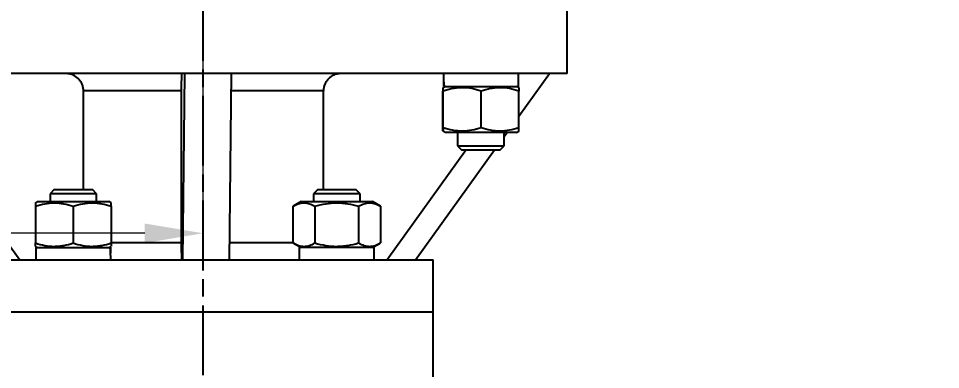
# Model space of a CAD drawing. Header units: millimetres. Extents: x 2320 to 4000, y 933 to 2121.
# Drawn here: x 2834.8 to 2993.2, y 1702.5 to 1762.8 of the extents above; entities that cross this region are included whole.
import ezdxf

# ---------------------------------------------------------------- set-up
doc = ezdxf.new("R2010")
doc.units = ezdxf.units.MM
doc.linetypes.add('AM_ISO08W050', pattern=[18, 12, -1.5, 3, -1.5])
for name, color, linetype, lineweight in [('AM_5', 3, 'Continuous', 25), ('AM_7', 4, 'AM_ISO08W050', 25), ('标注', 3, 'Continuous', 13)]:
    doc.layers.add(name, color=color, linetype=linetype, lineweight=lineweight)
doc.styles.add('SLDTEXTSTYLE1', font='txt.shx', dxfattribs={"width": 0.7, "bigfont": 'gbcbig.shx'})
doc.dimstyles.new('SLDDIMSTYLE12$0', dxfattribs={"dimtxt": 12, "dimasz": 10, "dimexe": 0, "dimexo": 0.0625, "dimgap": 0.875, "dimtad": 1, "dimdec": 1, "dimlfac": 1.8, "dimrnd": 1e-09, "dimzin": 12, "dimdsep": 46, "dimtxsty": 'SLDTEXTSTYLE1', "dimcen": 0.09, "dimdle": 8.16, "dimclrd": 3, "dimclre": 3, "dimadec": 0, "dimazin": 3, "dimtfac": 1, "dimtdec": 1, "dimtofl": 0, "dimtmove": 0, "dimatfit": 3, "dimfxl": 0, "dimfrac": 2, "dimtolj": 1, "dimlwd": 5, "dimlwe": 5, "dimarcsym": 0})

# ---------------------------------------------------------------- blocks, each defined once
blk = doc.blocks.new('*D59')
at = {"layer": 'Defpoints', "color": 0, "transparency": 16777216}
for p in [(2866.48, 1764.58), (2701.56, 1753.72), (2701.56, 1725.94)]:
    blk.add_point(p, dxfattribs=at)
at = {"layer": '标注', "color": 3, "lineweight": 5, "transparency": 16777216}
blk.add_line((2866.48, 1764.52), (2866.48, 1725.94), dxfattribs=at)
at = {"layer": '标注', "color": 3, "linetype": 'Continuous', "lineweight": 5, "transparency": 16777216}
for p, q in [((2701.56, 1753.66), (2701.56, 1725.94)), ((2856.48, 1725.94), (2711.56, 1725.94))]:
    blk.add_line(p, q, dxfattribs=at)
at = {"layer": '标注', "color": 3, "transparency": 16777216}
for points in [[(2711.56, 1727.61), (2711.56, 1724.27), (2701.56, 1725.94)], [(2856.48, 1727.61), (2856.48, 1724.27), (2866.48, 1725.94)]]:
    blk.add_solid(points, dxfattribs=at)
at = {"layer": '标注', "color": 0, "transparency": 16777216, "insert": (2784.02, 1731.82), "char_height": 10, "attachment_point": 5, "style": 'SLDTEXTSTYLE1'}
blk.add_mtext('\\A1;165', dxfattribs=at)
blk = doc.blocks.new('*D65')
at = {"layer": 'AM_5', "color": 3, "lineweight": 5, "transparency": 16777216}
blk.add_line((2929.07, 1765.38), (3029.6, 1765.38), dxfattribs=at)
at = {"layer": 'AM_5', "color": 3, "linetype": 'Continuous', "lineweight": 5, "transparency": 16777216}
for p, q in [((3029.6, 1755.38), (3029.6, 1627.38)), ((2915.57, 1617.38), (3029.6, 1617.38))]:
    blk.add_line(p, q, dxfattribs=at)
at = {"layer": 'AM_5', "color": 3, "transparency": 16777216}
for points in [[(3027.93, 1755.38), (3031.26, 1755.38), (3029.6, 1765.38)], [(3027.93, 1627.38), (3031.26, 1627.38), (3029.6, 1617.38)]]:
    blk.add_solid(points, dxfattribs=at)
at = {"layer": 'Defpoints', "color": 0, "transparency": 16777216}
for p in [(2929.01, 1765.38), (2915.51, 1617.38), (3029.6, 1617.38)]:
    blk.add_point(p, dxfattribs=at)
at = {"layer": 'AM_5', "color": 0, "transparency": 16777216, "insert": (3022.72, 1691.38), "char_height": 12, "attachment_point": 5, "rotation": 90, "style": 'SLDTEXTSTYLE1'}
blk.add_mtext('\\A1;148', dxfattribs=at)

msp = doc.modelspace()

# ---------------------------------------------------------------- linework, layer by layer
at = {"color": 7, "linetype": 'Continuous', "lineweight": 25}
for p, q in [((2929.01, 1753.376), (2929.01, 1765.376)), ((2929.01, 1753.376), (2804.01, 1753.376)), ((2863.306, 1753.376), (2862.971, 1721.376)), ((2871.305, 1753.376), (2870.97, 1721.376)), ((2920.743, 1746.055), (2926.004, 1753.376)), ((2920.654, 1751.154), (2920.654, 1753.254)), ((2862.811, 1750.376), (2845.955, 1750.376)), ((2845.955, 1733.376), (2845.955, 1750.376)), ((2862.811, 1724.376), (2862.811, 1750.376)), ((2887.182, 1750.376), (2871.273, 1750.376)), ((2887.182, 1733.376), (2887.182, 1750.376)), ((2907.685, 1744.051), (2907.685, 1750.357)), ((2908.089, 1751.154), (2907.706, 1750.933)), ((2907.743, 1744.051), (2907.743, 1750.357)), ((2907.774, 1751.154), (2907.889, 1751.154)), ((2907.889, 1751.154), (2920.654, 1751.154)), ((2914.273, 1744.051), (2914.273, 1750.357)), ((2920.722, 1750.933), (2920.339, 1751.154)), ((2920.743, 1744.051), (2920.743, 1750.357)), ((2907.706, 1743.475), (2908.089, 1743.254)), ((2920.339, 1743.254), (2908.089, 1743.254)), ((2910.214, 1743.254), (2910.214, 1740.931)), ((2918.214, 1742.536), (2918.73, 1743.254)), ((2918.214, 1740.931), (2918.214, 1743.254)), ((2920.339, 1743.254), (2920.722, 1743.475)), ((2910.214, 1740.931), (2910.89, 1740.254)), ((2910.214, 1740.931), (2918.214, 1740.931)), ((2917.537, 1740.254), (2918.214, 1740.931)), ((2821.357, 1740.357), (2834.998, 1721.376)), ((2911.706, 1740.254), (2898.139, 1721.376)), ((2903.007, 1721.376), (2916.574, 1740.254)), ((2910.89, 1740.254), (2917.537, 1740.254)), ((2840.888, 1733.376), (2840.211, 1732.7)), ((2840.211, 1732.7), (2840.211, 1731.376)), ((2848.211, 1732.7), (2840.211, 1732.7)), ((2847.535, 1733.376), (2840.888, 1733.376)), ((2848.211, 1732.7), (2847.535, 1733.376)), ((2848.211, 1731.376), (2848.211, 1732.7)), ((2886.142, 1733.376), (2885.465, 1732.7)), ((2885.465, 1732.7), (2885.465, 1731.376)), ((2893.465, 1732.7), (2885.465, 1732.7)), ((2892.789, 1733.376), (2886.142, 1733.376)), ((2893.465, 1732.7), (2892.789, 1733.376)), ((2893.465, 1731.376), (2893.465, 1732.7)), ((2838.086, 1731.376), (2837.711, 1731.16)), ((2838.086, 1731.376), (2850.336, 1731.376)), ((2850.711, 1731.16), (2850.336, 1731.376)), ((2883.34, 1731.376), (2881.959, 1730.579)), ((2883.34, 1731.376), (2895.59, 1731.376)), ((2896.971, 1730.579), (2895.59, 1731.376)), ((2837.711, 1730.579), (2837.711, 1724.273)), ((2844.211, 1730.579), (2844.211, 1724.273)), ((2850.711, 1730.579), (2850.711, 1724.273)), ((2881.959, 1724.273), (2881.959, 1730.579)), ((2885.712, 1730.579), (2885.712, 1724.273)), ((2893.218, 1730.579), (2893.218, 1724.273)), ((2896.971, 1730.579), (2896.971, 1724.273)), ((2837.711, 1723.693), (2838.086, 1723.476)), ((2837.771, 1723.476), (2837.771, 1721.376)), ((2837.771, 1723.476), (2850.536, 1723.476)), ((2850.336, 1723.476), (2850.711, 1723.693)), ((2850.536, 1723.476), (2850.651, 1723.476)), ((2850.657, 1724.376), (2862.811, 1724.376)), ((2871.001, 1724.376), (2881.959, 1724.376)), ((2881.959, 1724.273), (2883.34, 1723.476)), ((2883.025, 1723.476), (2883.025, 1721.376)), ((2895.905, 1723.476), (2883.025, 1723.476)), ((2895.59, 1723.476), (2896.971, 1724.273)), ((2895.905, 1721.376), (2895.905, 1723.476)), ((2827.01, 1721.376), (2906.01, 1721.376)), ((2906.01, 1712.376), (2906.01, 1721.376)), ((2906.01, 1712.376), (2827.01, 1712.376)), ((2906.01, 1684.79), (2906.01, 1712.376))]:
    msp.add_line(p, q, dxfattribs=at)
for centre, major_axis, start_param, end_param in [((2914.214, 1753.254), (0, -11.154), 4.712389, 4.9017857), ((2914.214, 1751.154), (0, -11.154), 4.6136127, 4.712389), ((2844.211, 1721.376), (0, 11.154), 4.712389, 4.9017857), ((2844.211, 1723.476), (0, 11.154), 4.6181162, 4.712389)]:
    msp.add_ellipse(centre, major_axis=major_axis, ratio=0.5773503, start_param=start_param, end_param=end_param, dxfattribs=at)
for points, knots in [([(2845.955, 1750.376), (2845.955, 1750.576), (2845.935, 1750.772), (2845.856, 1751.158), (2845.797, 1751.35), (2845.642, 1751.714), (2845.547, 1751.887), (2845.324, 1752.213), (2845.195, 1752.367), (2844.772, 1752.78), (2844.432, 1753.001), (2843.885, 1753.224), (2843.694, 1753.281), (2843.304, 1753.357), (2843.106, 1753.376), (2842.907, 1753.376)], [0, 0, 0, 0, 0.125, 0.125, 0.25, 0.25, 0.375, 0.375, 0.5, 0.5, 0.75, 0.75, 0.875, 0.875, 1, 1, 1, 1]), ([(2862.811, 1750.376), (2862.811, 1750.576), (2862.811, 1750.772), (2862.812, 1751.158), (2862.813, 1751.35), (2862.816, 1751.714), (2862.817, 1751.887), (2862.82, 1752.213), (2862.822, 1752.367), (2862.828, 1752.78), (2862.833, 1753.001), (2862.841, 1753.224), (2862.844, 1753.281), (2862.85, 1753.357), (2862.853, 1753.376), (2862.855, 1753.376)], [0, 0, 0, 0, 0.125, 0.125, 0.25, 0.25, 0.375, 0.375, 0.5, 0.5, 0.75, 0.75, 0.875, 0.875, 1, 1, 1, 1]), ([(2890.23, 1753.376), (2890.031, 1753.376), (2889.834, 1753.357), (2889.448, 1753.282), (2889.256, 1753.225), (2888.888, 1753.076), (2888.714, 1752.985), (2888.383, 1752.77), (2888.226, 1752.644), (2887.944, 1752.368), (2887.817, 1752.218), (2887.592, 1751.891), (2887.496, 1751.715), (2887.264, 1751.172), (2887.182, 1750.776), (2887.182, 1750.376)], [0, 0, 0, 0, 0.125, 0.125, 0.25, 0.25, 0.375, 0.375, 0.5, 0.5, 0.625, 0.625, 0.75, 0.75, 1, 1, 1, 1]), ([(2907.743, 1750.357), (2907.739, 1750.534), (2907.734, 1750.68), (2907.724, 1750.882), (2907.719, 1750.937), (2907.712, 1750.938), (2907.709, 1750.924), (2907.704, 1750.871), (2907.702, 1750.832), (2907.694, 1750.68), (2907.689, 1750.534), (2907.685, 1750.357)], [0, 0, 0, 0, 0.25, 0.25, 0.5, 0.5, 0.625, 0.625, 0.75, 0.75, 1, 1, 1, 1]), ([(2914.273, 1750.357), (2913.74, 1750.534), (2913.203, 1750.68), (2912.118, 1750.882), (2911.569, 1750.937), (2910.737, 1750.938), (2910.458, 1750.924), (2909.906, 1750.871), (2909.632, 1750.832), (2908.815, 1750.68), (2908.277, 1750.534), (2907.743, 1750.357)], [0, 0, 0, 0, 0.25, 0.25, 0.5, 0.5, 0.625, 0.625, 0.75, 0.75, 1, 1, 1, 1]), ([(2920.743, 1750.357), (2920.215, 1750.534), (2919.683, 1750.68), (2918.607, 1750.882), (2918.064, 1750.937), (2917.239, 1750.938), (2916.963, 1750.924), (2916.416, 1750.871), (2916.145, 1750.832), (2915.335, 1750.68), (2914.802, 1750.534), (2914.273, 1750.357)], [0, 0, 0, 0, 0.25, 0.25, 0.5, 0.5, 0.625, 0.625, 0.75, 0.75, 1, 1, 1, 1]), ([(2920.714, 1750.92), (2920.715, 1750.925), (2920.724, 1751.016), (2920.734, 1750.677), (2920.743, 1750.357)], [0, 0, 0, 0, 0.0575081, 1, 1, 1, 1]), ([(2907.743, 1744.051), (2907.738, 1743.877), (2907.729, 1743.544), (2907.718, 1743.506), (2907.714, 1743.488)], [0, 0, 0, 0, 0.52228025, 1, 1, 1, 1]), ([(2914.273, 1744.051), (2913.74, 1743.874), (2913.203, 1743.729), (2912.118, 1743.527), (2911.569, 1743.471), (2910.737, 1743.47), (2910.458, 1743.484), (2909.906, 1743.537), (2909.632, 1743.576), (2908.815, 1743.728), (2908.277, 1743.874), (2907.743, 1744.051)], [0, 0, 0, 0, 0.25, 0.25, 0.5, 0.5, 0.625, 0.625, 0.75, 0.75, 1, 1, 1, 1]), ([(2920.743, 1744.051), (2920.215, 1743.874), (2919.683, 1743.729), (2918.607, 1743.527), (2918.064, 1743.471), (2917.239, 1743.47), (2916.963, 1743.484), (2916.416, 1743.537), (2916.145, 1743.576), (2915.335, 1743.728), (2914.802, 1743.874), (2914.273, 1744.051)], [0, 0, 0, 0, 0.25, 0.25, 0.5, 0.5, 0.625, 0.625, 0.75, 0.75, 1, 1, 1, 1]), ([(2920.714, 1743.488), (2920.715, 1743.483), (2920.724, 1743.392), (2920.734, 1743.731), (2920.743, 1744.051)], [0, 0, 0, 0, 0.0575081, 1, 1, 1, 1]), ([(2837.711, 1731.139), (2837.711, 1731.146), (2837.711, 1731.239), (2837.711, 1730.897), (2837.711, 1730.579)], [0, 0, 0, 0, 0.06940047, 1, 1, 1, 1]), ([(2837.711, 1730.579), (2838.242, 1730.756), (2838.776, 1730.902), (2839.857, 1731.104), (2840.402, 1731.159), (2841.231, 1731.16), (2841.509, 1731.146), (2842.058, 1731.093), (2842.331, 1731.054), (2843.144, 1730.902), (2843.68, 1730.756), (2844.211, 1730.579)], [0, 0, 0, 0, 0.25, 0.25, 0.5, 0.5, 0.625, 0.625, 0.75, 0.75, 1, 1, 1, 1]), ([(2844.211, 1730.579), (2844.742, 1730.756), (2845.276, 1730.902), (2846.357, 1731.104), (2846.902, 1731.159), (2847.731, 1731.16), (2848.009, 1731.146), (2848.558, 1731.093), (2848.831, 1731.054), (2849.644, 1730.902), (2850.18, 1730.756), (2850.711, 1730.579)], [0, 0, 0, 0, 0.25, 0.25, 0.5, 0.5, 0.625, 0.625, 0.75, 0.75, 1, 1, 1, 1]), ([(2850.711, 1730.579), (2850.711, 1730.753), (2850.711, 1731.083), (2850.711, 1731.121), (2850.711, 1731.139)], [0, 0, 0, 0, 0.52884799, 1, 1, 1, 1]), ([(2881.959, 1730.579), (2882.266, 1730.756), (2882.574, 1730.902), (2883.198, 1731.104), (2883.513, 1731.159), (2883.992, 1731.16), (2884.152, 1731.146), (2884.469, 1731.093), (2884.627, 1731.054), (2885.096, 1730.902), (2885.405, 1730.756), (2885.712, 1730.579)], [0, 0, 0, 0, 0.25, 0.25, 0.5, 0.5, 0.625, 0.625, 0.75, 0.75, 1, 1, 1, 1]), ([(2885.712, 1730.579), (2886.325, 1730.756), (2886.942, 1730.902), (2888.19, 1731.104), (2888.82, 1731.159), (2889.777, 1731.16), (2890.097, 1731.146), (2890.732, 1731.093), (2891.046, 1731.054), (2891.986, 1730.902), (2892.604, 1730.756), (2893.218, 1730.579)], [0, 0, 0, 0, 0.25, 0.25, 0.5, 0.5, 0.625, 0.625, 0.75, 0.75, 1, 1, 1, 1]), ([(2893.218, 1730.579), (2893.524, 1730.756), (2893.833, 1730.902), (2894.456, 1731.104), (2894.772, 1731.159), (2895.25, 1731.16), (2895.41, 1731.146), (2895.727, 1731.093), (2895.885, 1731.054), (2896.354, 1730.902), (2896.664, 1730.756), (2896.971, 1730.579)], [0, 0, 0, 0, 0.25, 0.25, 0.5, 0.5, 0.625, 0.625, 0.75, 0.75, 1, 1, 1, 1]), ([(2837.711, 1723.713), (2837.711, 1723.707), (2837.711, 1723.613), (2837.711, 1723.955), (2837.711, 1724.273)], [0, 0, 0, 0, 0.06940048, 1, 1, 1, 1]), ([(2837.711, 1724.273), (2838.242, 1724.096), (2838.776, 1723.951), (2839.857, 1723.749), (2840.402, 1723.693), (2841.231, 1723.692), (2841.509, 1723.706), (2842.058, 1723.759), (2842.331, 1723.798), (2843.144, 1723.95), (2843.68, 1724.096), (2844.211, 1724.273)], [0, 0, 0, 0, 0.25, 0.25, 0.5, 0.5, 0.625, 0.625, 0.75, 0.75, 1, 1, 1, 1]), ([(2844.211, 1724.273), (2844.742, 1724.096), (2845.276, 1723.951), (2846.357, 1723.749), (2846.902, 1723.693), (2847.731, 1723.692), (2848.009, 1723.706), (2848.558, 1723.759), (2848.831, 1723.798), (2849.644, 1723.95), (2850.18, 1724.096), (2850.711, 1724.273)], [0, 0, 0, 0, 0.25, 0.25, 0.5, 0.5, 0.625, 0.625, 0.75, 0.75, 1, 1, 1, 1]), ([(2850.711, 1724.273), (2850.711, 1724.099), (2850.711, 1723.769), (2850.711, 1723.731), (2850.711, 1723.713)], [0, 0, 0, 0, 0.528848, 1, 1, 1, 1]), ([(2862.855, 1721.376), (2862.853, 1721.376), (2862.85, 1721.395), (2862.844, 1721.471), (2862.841, 1721.527), (2862.836, 1721.676), (2862.833, 1721.767), (2862.829, 1721.983), (2862.826, 1722.109), (2862.822, 1722.384), (2862.82, 1722.535), (2862.817, 1722.861), (2862.816, 1723.037), (2862.812, 1723.58), (2862.811, 1723.977), (2862.811, 1724.376)], [0, 0, 0, 0, 0.125, 0.125, 0.25, 0.25, 0.375, 0.375, 0.5, 0.5, 0.625, 0.625, 0.75, 0.75, 1, 1, 1, 1]), ([(2881.959, 1724.273), (2882.266, 1724.096), (2882.574, 1723.951), (2883.198, 1723.749), (2883.513, 1723.693), (2883.992, 1723.692), (2884.152, 1723.706), (2884.469, 1723.759), (2884.627, 1723.798), (2885.096, 1723.95), (2885.405, 1724.096), (2885.712, 1724.273)], [0, 0, 0, 0, 0.25, 0.25, 0.5, 0.5, 0.625, 0.625, 0.75, 0.75, 1, 1, 1, 1]), ([(2885.712, 1724.273), (2886.325, 1724.096), (2886.942, 1723.951), (2888.19, 1723.749), (2888.82, 1723.693), (2889.777, 1723.692), (2890.097, 1723.706), (2890.732, 1723.759), (2891.046, 1723.798), (2891.986, 1723.95), (2892.604, 1724.096), (2893.218, 1724.273)], [0, 0, 0, 0, 0.25, 0.25, 0.5, 0.5, 0.625, 0.625, 0.75, 0.75, 1, 1, 1, 1]), ([(2893.218, 1724.273), (2893.524, 1724.096), (2893.833, 1723.951), (2894.456, 1723.749), (2894.772, 1723.693), (2895.25, 1723.692), (2895.41, 1723.706), (2895.727, 1723.759), (2895.885, 1723.798), (2896.354, 1723.95), (2896.664, 1724.096), (2896.971, 1724.273)], [0, 0, 0, 0, 0.25, 0.25, 0.5, 0.5, 0.625, 0.625, 0.75, 0.75, 1, 1, 1, 1])]:
    msp.add_open_spline(points, degree=3, knots=knots, dxfattribs=at)
msp.add_open_spline([(2907.712, 1743.474), (2907.703, 1743.502), (2907.694, 1743.722), (2907.685, 1744.051)], degree=3, dxfattribs=at)
at = {"layer": 'AM_7'}
msp.add_line((2866.479, 1767.557), (2866.479, 1491.876), dxfattribs=at)

# ---------------------------------------------------------------- dimensions: what is measured, and where the dimension line sits
at = {"layer": 'AM_5'}
dim = msp.add_linear_dim(base=(3029.598, 1617.376), p1=(2929.01, 1765.376), p2=(2915.51, 1617.376), angle=90, dimstyle='SLDDIMSTYLE12$0', override={"dimlfac": 1, "dimpost": ''}, dxfattribs=at)
dim.commit()
dim.dimension.update_dxf_attribs({"geometry": '*D65', "text_midpoint": (3022.723, 1691.376)})
at = {"layer": '标注'}
dim = msp.add_linear_dim(base=(2701.56, 1725.94), p1=(2866.479, 1764.579), p2=(2701.56, 1753.719), text='165', dimstyle='SLDDIMSTYLE12$0', override={"dimtxt": 10, "dimtdec": 3, "dimtzin": 0}, dxfattribs=at)
dim.commit()
dim.dimension.update_dxf_attribs({"geometry": '*D59', "text_midpoint": (2784.02, 1731.815)})

doc.saveas('drawing.dxf')
